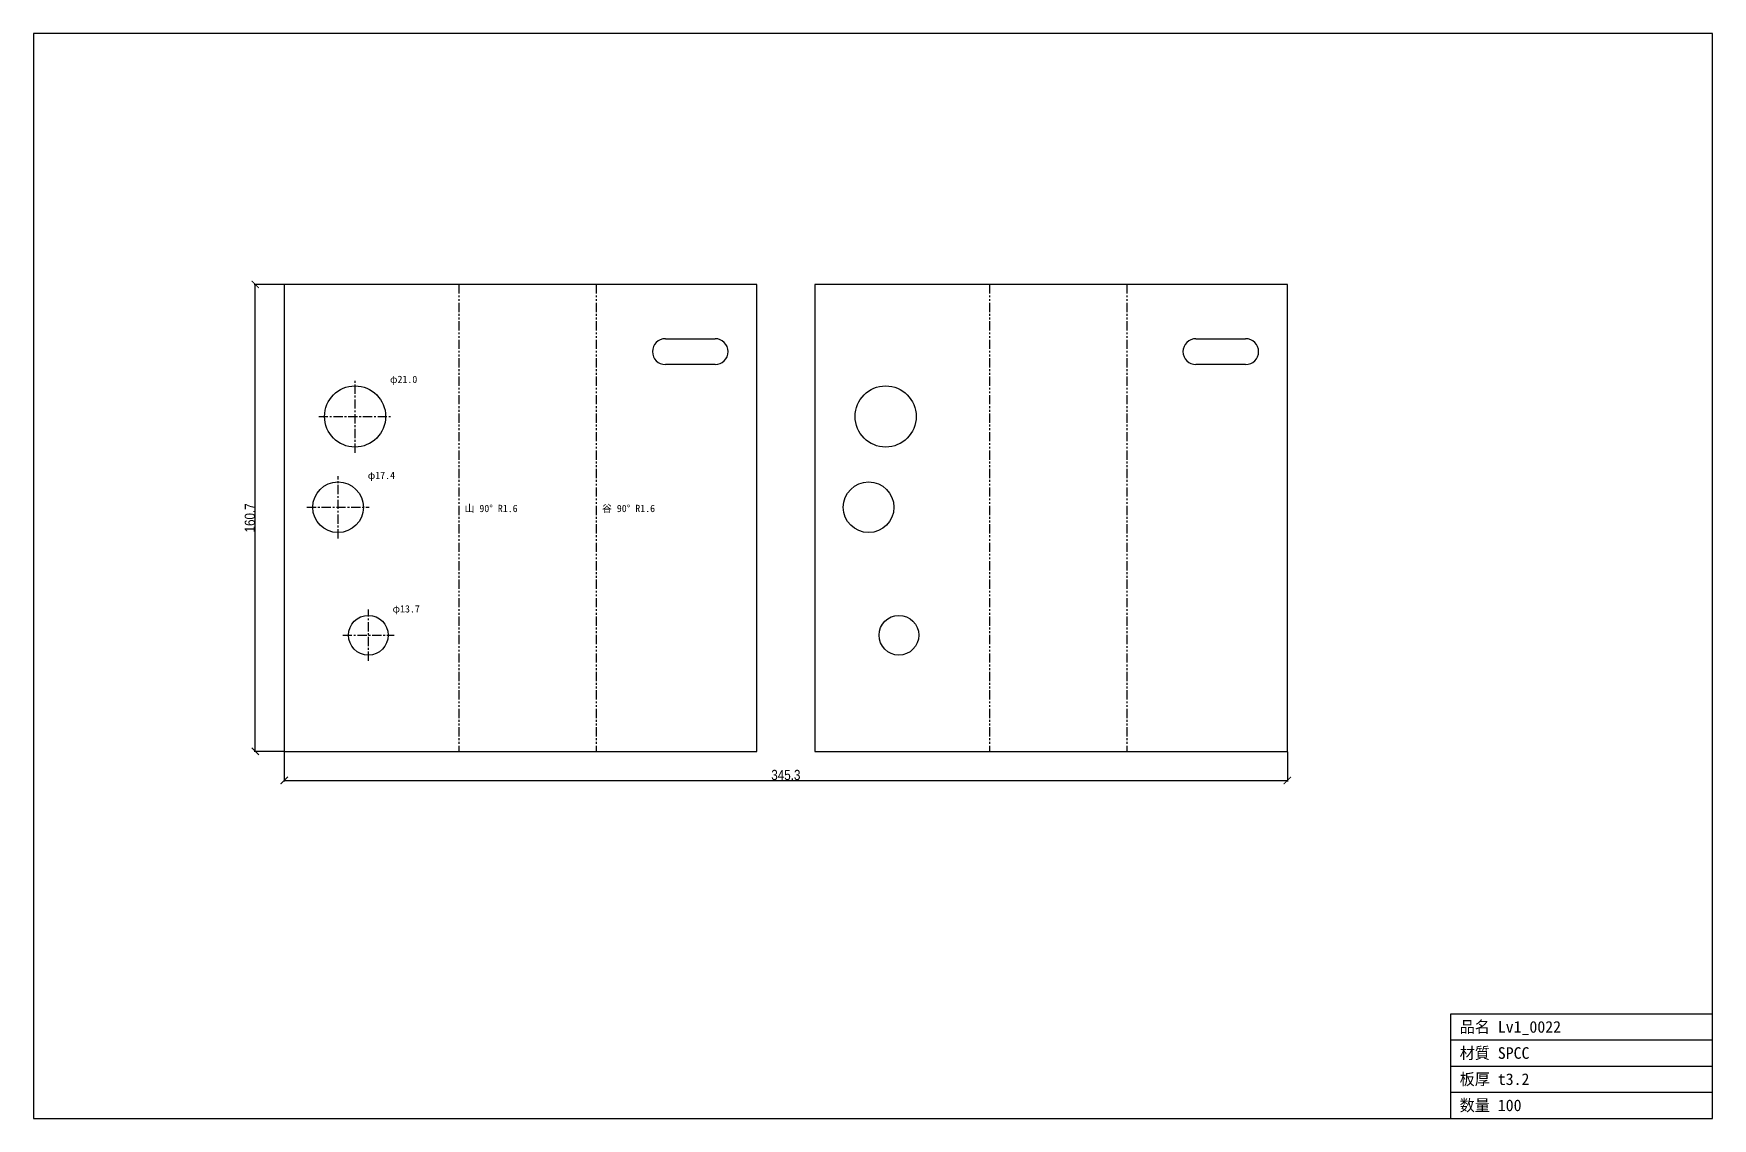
# Model space of a CAD drawing. Header units: millimetres. Extents: x -86 to 492, y -126 to 247.
import ezdxf

# ---------------------------------------------------------------- set-up
doc = ezdxf.new("R2010")
doc.units = ezdxf.units.MM
doc.linetypes.add('CENTER', pattern=[5.08, 3.175, -0.635, 0.635, -0.635])
doc.linetypes.add('PHANTOM', pattern=[6.35, 3.175, -0.635, 0.635, -0.635, 0.635, -0.635])
for name, color, linetype in [('BEND', 7, 'Continuous'), ('CENTER', 7, 'Continuous'), ('CUT', 7, 'Continuous'), ('DIM', 7, 'Continuous'), ('FRAME', 7, 'Continuous'), ('TEXT', 7, 'Continuous')]:
    doc.layers.add(name, color=color, linetype=linetype)
doc.styles.add('OpenSansCondensed-Light', font='OpenSansCondensed-Light.ttf')
doc.dimstyles.new('EZDXF', dxfattribs={"dimtxt": 0.25, "dimasz": 0.175, "dimexe": 0.375, "dimexo": 0.125, "dimgap": 0.1, "dimtad": 1, "dimlfac": 100, "dimzin": 12, "dimdsep": 46, "dimtxsty": 'OpenSansCondensed-Light', "dimblk": 'ARCHTICK', "dimcen": 2.5, "dimazin": 3, "dimtfac": 0.5, "dimtmove": 2, "dimatfit": 3})

# ---------------------------------------------------------------- blocks, each defined once
blk = doc.blocks.new('_ARCHTICK')
at = {"color": 0, "linetype": 'BYBLOCK', "const_width": 0.15}
blk.add_lwpolyline([(-0.5, -0.5), (0.5, 0.5)], dxfattribs=at)

msp = doc.modelspace()

# ---------------------------------------------------------------- linework, layer by layer
at = {"layer": 'BEND', "color": 4, "linetype": 'PHANTOM'}
for p, q in [((60.06, 160.71), (60.06, 0)), ((107.37, 160.71), (107.37, 0)), ((242.69, 160.71), (242.69, 0)), ((290, 160.71), (290, 0))]:
    msp.add_line(p, q, dxfattribs=at)
at = {"layer": 'CENTER', "color": 1, "linetype": 'CENTER'}
for p, q in [((24.35, 102.73), (24.35, 127.77)), ((11.83, 115.25), (36.87, 115.25)), ((18.49, 73.28), (18.49, 94.72)), ((7.77, 84), (29.21, 84)), ((28.92, 31.14), (28.92, 48.8)), ((20.09, 39.97), (37.75, 39.97))]:
    msp.add_line(p, q, dxfattribs=at)
at = {"layer": 'CUT'}
for p, q in [((0, 160.71), (0, 0)), ((162.63, 160.71), (0, 160.71)), ((162.63, 0), (162.63, 160.71)), ((182.63, 160.71), (182.63, 0)), ((345.25, 160.71), (182.63, 160.71)), ((345.25, 0), (345.25, 160.71)), ((131.16, 142.03), (148.27, 142.03)), ((313.79, 142.03), (330.9, 142.03)), ((148.27, 133.11), (131.16, 133.11)), ((330.9, 133.11), (313.79, 133.11)), ((0, 0), (162.63, 0)), ((182.63, 0), (345.25, 0))]:
    msp.add_line(p, q, dxfattribs=at)
for centre, radius in [((24.35, 115.25), 10.52), ((206.98, 115.25), 10.52), ((18.49, 84), 8.72), ((201.12, 84), 8.72), ((28.92, 39.97), 6.83), ((211.55, 39.97), 6.83)]:
    msp.add_circle(centre, radius, dxfattribs=at)
for centre, start, end in [((131.16, 137.57), 90, -90), ((148.27, 137.57), -90, 90), ((313.79, 137.57), 90, -90), ((330.9, 137.57), -90, 90)]:
    msp.add_arc(centre, 4.46, start, end, dxfattribs=at)
at = {"layer": 'FRAME'}
for p, q in [((491.57, 247.02), (-86.31, 247.02)), ((-86.31, 247.02), (-86.31, -126.31)), ((491.57, -126.31), (491.57, 247.02)), ((401.57, -126.31), (401.57, -90.31)), ((401.57, -90.31), (491.57, -90.31)), ((401.57, -99.31), (491.57, -99.31)), ((401.57, -108.31), (491.57, -108.31)), ((401.57, -117.31), (491.57, -117.31)), ((-86.31, -126.31), (491.57, -126.31))]:
    msp.add_line(p, q, dxfattribs=at)

# ---------------------------------------------------------------- texts
at = {"layer": 'TEXT'}
for s, height, p in [('φ21.0', 2.5, (36.37, 126.77)), ('φ17.4', 2.5, (28.71, 93.72)), ('山 90° R1.6', 2.5, (62.06, 82.35)), ('谷 90° R1.6', 2.5, (109.37, 82.35)), ('φ13.7', 2.5, (37.25, 47.8)), ('品名 Lv1_0022', 4, (404.57, -96.81)), ('材質 SPCC', 4, (404.57, -105.81)), ('板厚 t3.2', 4, (404.57, -114.81)), ('数量 100', 4, (404.57, -123.81))]:
    msp.add_text(s, height=height, dxfattribs=at).set_placement(p)

# ---------------------------------------------------------------- dimensions: what is measured, and where the dimension line sits
at = {"layer": 'DIM'}
msp.add_linear_dim(base=(-10, 0), p1=(0, 0), p2=(0, 160.71), angle=90, dimstyle='EZDXF', override={"dimtxt": 3.5, "dimasz": 2.5, "dimdec": 1, "dimlfac": 1}, dxfattribs=at).render()
msp.add_linear_dim(base=(0, -10), p1=(0, 0), p2=(345.2538, 0), dimstyle='EZDXF', override={"dimtxt": 3.5, "dimasz": 2.5, "dimdec": 1, "dimlfac": 1}, dxfattribs=at).render()

doc.saveas('drawing.dxf')
